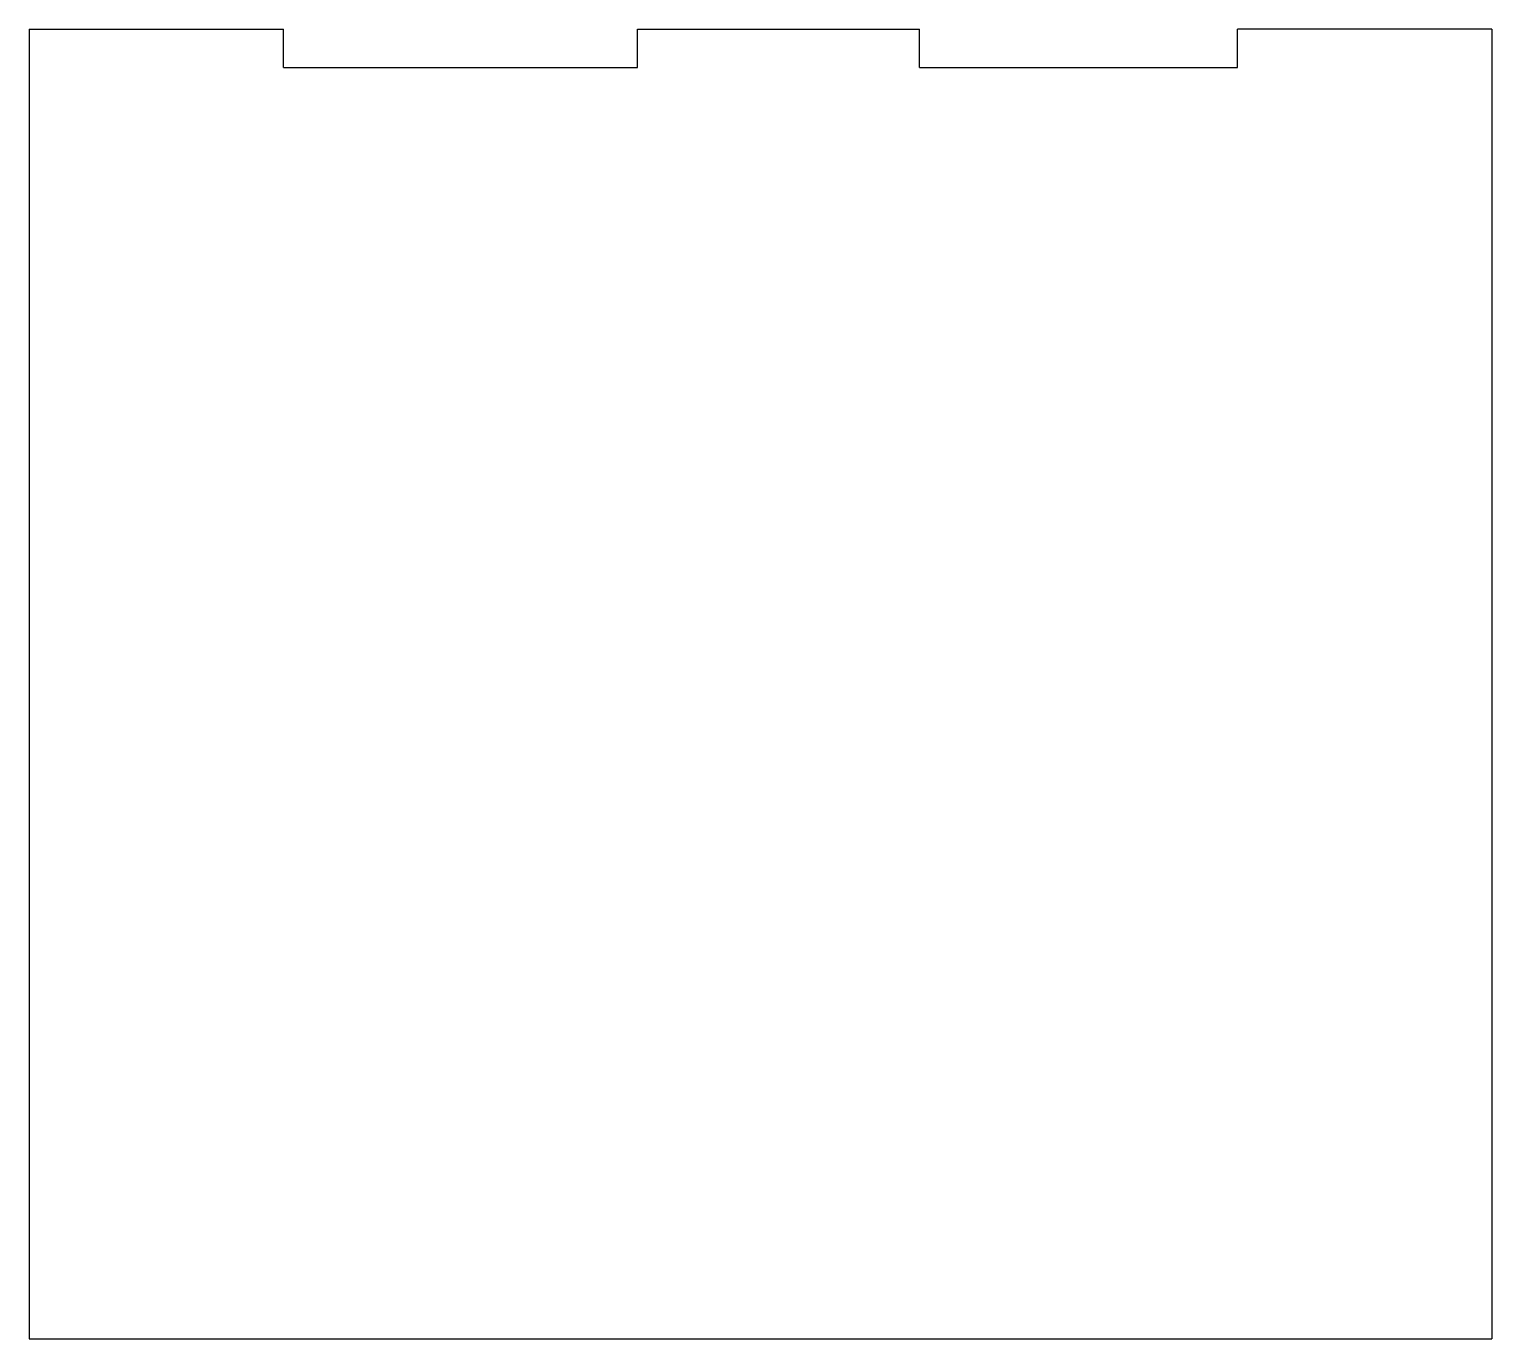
# Model space of a CAD drawing. Header units: millimetres. Extents: x -56 to 58, y -50 to 53.
import ezdxf

# ---------------------------------------------------------------- set-up
doc = ezdxf.new("R2010")
doc.units = ezdxf.units.MM

msp = doc.modelspace()

# ---------------------------------------------------------------- linework, layer by layer
at = {"color": 7, "linetype": 'Continuous', "lineweight": 25}
for p, q in [((-56.5, 53), (-36.5, 53)), ((-56.5, 53), (-56.5, -50)), ((-36.5, 50), (-36.5, 53)), ((-8.66, 53), (13.5, 53)), ((-8.66, 50), (-8.66, 53)), ((13.5, 50), (13.5, 53)), ((58.5, 53), (38.5, 53)), ((38.5, 50), (38.5, 53)), ((58.5, 53), (58.5, -50)), ((-36.5, 50), (-8.66, 50)), ((13.5, 50), (38.5, 50)), ((-56.5, -50), (58.5, -50))]:
    msp.add_line(p, q, dxfattribs=at)

doc.saveas('drawing.dxf')
